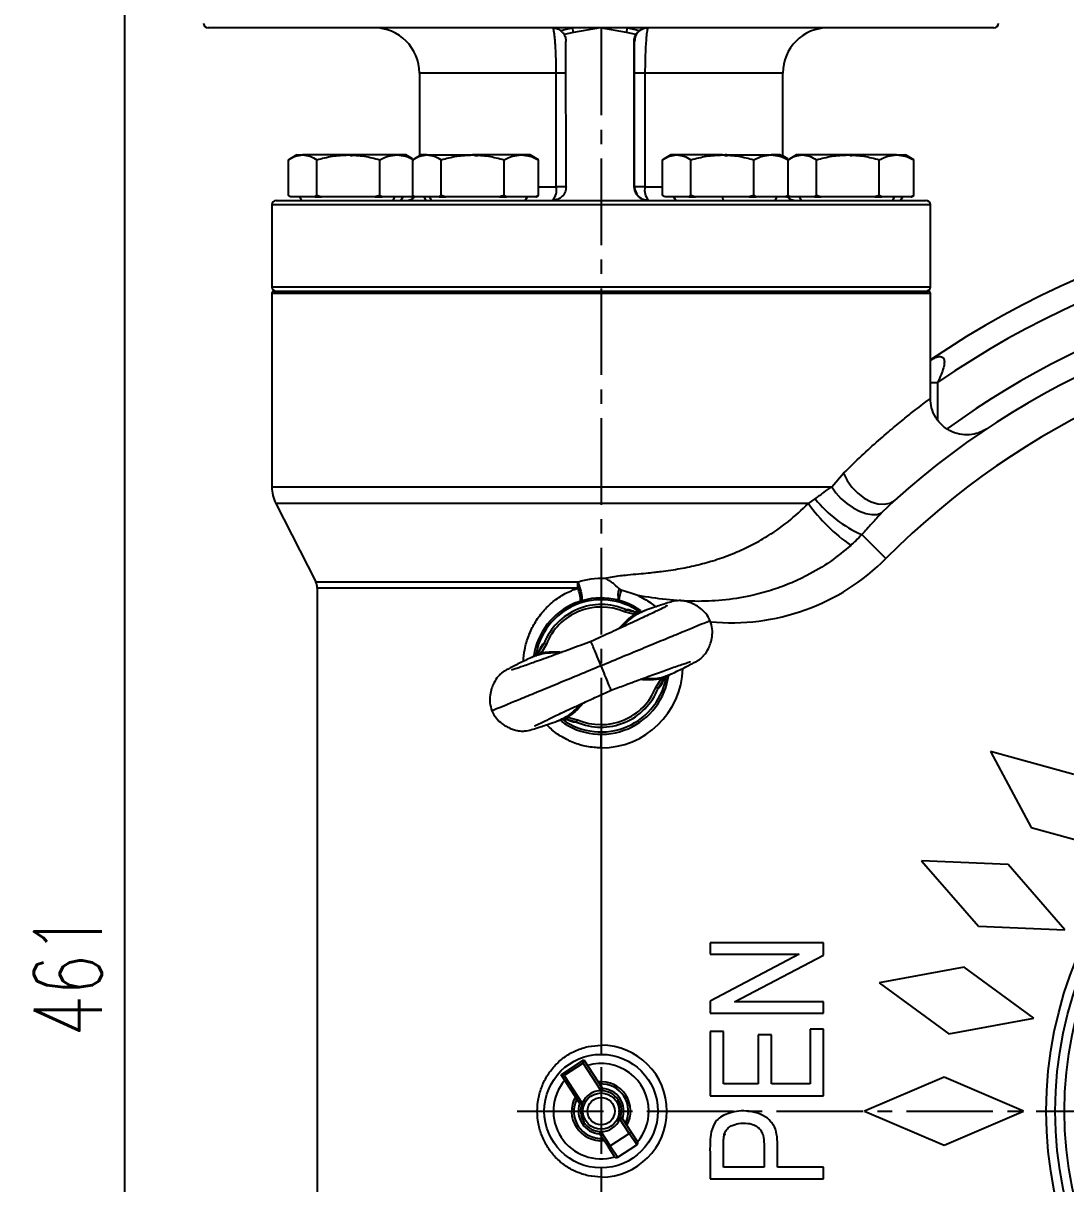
# Model space of a CAD drawing. Header units: millimetres. Extents: x 2160 to 4596, y 811 to 2534.
# Drawn here: x 3674.5 to 3904, y 1797 to 2052.5 of the extents above; entities that cross this region are included whole.
import ezdxf

# ---------------------------------------------------------------- set-up
doc = ezdxf.new("R2010")
doc.units = ezdxf.units.MM
doc.linetypes.add('CENTER2', pattern=[28.575, 19.05, -3.175, 3.175, -3.175])
doc.layers.add('2细线层', color=4, linetype='Continuous', lineweight=35)
doc.styles.get("Standard").update_dxf_attribs({"font": 'arial.ttf'})
doc.styles.add('TH_GBDIM', font='simplex.shx', dxfattribs={"width": 0.707, "bigfont": 'hzfs.shx'})
doc.dimstyles.new('ISO-25$0', dxfattribs={"dimtxt": 2.5, "dimasz": 2.5, "dimexe": 1.25, "dimexo": 0.625, "dimtad": 1, "dimtxsty": 'Standard', "dimcen": 2.5, "dimdle": 5, "dimadec": 0, "dimazin": 0, "dimtfac": 1, "dimtmove": 0, "dimatfit": 3, "dimfxl": 0, "dimarcsym": 0})

# ---------------------------------------------------------------- blocks, each defined once
blk = doc.blocks.new('*U47')
at = {"layer": '2细线层', "color": 0, "linetype": 'CENTER2', "lineweight": -3, "transparency": 16777216}
blk.add_line((-203.5, 0), (-40, 0), dxfattribs=at)
blk = doc.blocks.new('*U48')
at = {"layer": '2细线层', "color": 0, "linetype": 'CENTER2', "lineweight": -3, "transparency": 16777216}
blk.add_line((0, 514.5), (0, -12.5), dxfattribs=at)
blk = doc.blocks.new('*D63')
at = {"color": 1, "linetype": 'Continuous', "transparency": 16777216}
for p, q in [((3799.19, 2073.53), (3686.81, 2073.53)), ((3696.81, 1625.03), (3696.81, 2061.03)), ((3799.19, 1612.53), (3686.81, 1612.53))]:
    blk.add_line(p, q, dxfattribs=at)
at = {"color": 1, "linetype": 'ByBlock', "transparency": 16777216}
for points in [[(3694.73, 2061.03), (3698.89, 2061.03), (3696.81, 2073.53)], [(3694.73, 1625.03), (3698.89, 1625.03), (3696.81, 1612.53)]]:
    blk.add_solid(points, dxfattribs=at)
at = {"layer": 'Defpoints', "color": 0, "linetype": 'ByBlock', "transparency": 16777216}
for p in [(3696.81, 2073.53), (3801.69, 2073.53), (3801.69, 1612.53)]:
    blk.add_point(p, dxfattribs=at)
at = {"color": 1, "linetype": 'ByBlock', "lineweight": -3, "transparency": 16777216, "insert": (3684.31, 1843.03), "char_height": 15, "attachment_point": 5, "rotation": 90, "style": 'TH_GBDIM'}
blk.add_mtext('461', dxfattribs=at)
blk = doc.blocks.new('*D64')
at = {"color": 1, "linetype": 'Continuous', "transparency": 16777216}
for p, q in [((3986.69, 1810.53), (3986.69, 1567.81)), ((3801.69, 1629.03), (3801.69, 1567.81)), ((3814.19, 1577.81), (3974.19, 1577.81))]:
    blk.add_line(p, q, dxfattribs=at)
at = {"color": 1, "linetype": 'ByBlock', "transparency": 16777216}
for points in [[(3814.19, 1579.9), (3814.19, 1575.73), (3801.69, 1577.81)], [(3974.19, 1579.9), (3974.19, 1575.73), (3986.69, 1577.81)]]:
    blk.add_solid(points, dxfattribs=at)
at = {"layer": 'Defpoints', "color": 0, "linetype": 'ByBlock', "transparency": 16777216}
for p in [(3986.69, 1813.03), (3801.69, 1631.53), (3986.69, 1577.81)]:
    blk.add_point(p, dxfattribs=at)
at = {"color": 1, "linetype": 'ByBlock', "lineweight": -3, "transparency": 16777216, "insert": (3898.87, 1590.31), "char_height": 15, "attachment_point": 5, "style": 'TH_GBDIM'}
blk.add_mtext('185', dxfattribs=at)

msp = doc.modelspace()

# ---------------------------------------------------------------- linework, layer by layer
at = {"color": 7, "linetype": 'Continuous', "lineweight": -3}
for p, q in [((3888.191, 2051.535), (3715.191, 2051.535)), ((3792.753, 2050.939), (3795.432, 2051.535)), ((3795.645, 2050.476), (3793.568, 2050.014)), ((3795.645, 2050.476), (3795.431, 2051.534)), ((3801.457, 2051.535), (3795.645, 2050.476)), ((3807.271, 2050.476), (3801.457, 2051.535)), ((3807.271, 2050.476), (3807.484, 2051.535)), ((3809.349, 2050.014), (3807.271, 2050.476)), ((3807.484, 2051.535), (3810.163, 2050.938)), ((3793.993, 2016.534), (3793.96, 2048.535)), ((3808.993, 2016.534), (3808.96, 2048.535)), ((3809.056, 2048.535), (3808.96, 2048.535)), ((3761.691, 2041.535), (3761.691, 2023.321)), ((3791.817, 2041.535), (3761.691, 2041.535)), ((3791.817, 2016.534), (3791.817, 2041.535)), ((3793.967, 2041.535), (3791.817, 2041.535)), ((3809.076, 2016.534), (3809.076, 2041.535)), ((3841.691, 2041.535), (3811.352, 2041.535)), ((3811.352, 2041.535), (3811.352, 2016.534)), ((3841.691, 2023.17), (3841.691, 2041.535)), ((3734.691, 2023.535), (3733.224, 2022.688)), ((3734.691, 2023.535), (3735.984, 2023.535)), ((3746.03, 2023.535), (3735.984, 2023.535)), ((3756.737, 2023.535), (3746.03, 2023.535)), ((3746.691, 2023.535), (3746.313, 2023.535)), ((3746.691, 2023.535), (3746.691, 2023.189)), ((3758.691, 2023.535), (3756.737, 2023.535)), ((3760.158, 2022.688), (3758.691, 2023.535)), ((3762.06, 2023.535), (3760.593, 2022.688)), ((3763.353, 2023.535), (3762.06, 2023.535)), ((3763.353, 2023.535), (3773.399, 2023.535)), ((3784.106, 2023.535), (3773.399, 2023.535)), ((3774.322, 2023.535), (3773.632, 2023.535)), ((3774.06, 2023.535), (3774.06, 2023.189)), ((3774.06, 2023.535), (3774.372, 2023.535)), ((3774.322, 2023.535), (3774.322, 2023.189)), ((3786.06, 2023.535), (3784.106, 2023.535)), ((3787.527, 2022.688), (3786.06, 2023.535)), ((3817.06, 2023.535), (3815.593, 2022.688)), ((3818.353, 2023.535), (3817.06, 2023.535)), ((3828.399, 2023.535), (3818.353, 2023.535)), ((3828.399, 2023.535), (3839.106, 2023.535)), ((3829.322, 2023.535), (3829.01, 2023.535)), ((3829.06, 2023.535), (3829.06, 2023.189)), ((3829.06, 2023.535), (3829.75, 2023.535)), ((3829.322, 2023.535), (3829.322, 2023.189)), ((3841.06, 2023.535), (3839.106, 2023.535)), ((3842.527, 2022.688), (3841.06, 2023.535)), ((3844.691, 2023.535), (3843.224, 2022.688)), ((3845.984, 2023.535), (3844.691, 2023.535)), ((3856.03, 2023.535), (3845.984, 2023.535)), ((3866.737, 2023.535), (3856.03, 2023.535)), ((3856.691, 2023.535), (3856.691, 2023.189)), ((3856.691, 2023.535), (3857.068, 2023.535)), ((3866.737, 2023.535), (3868.691, 2023.535)), ((3870.157, 2022.688), (3868.691, 2023.535)), ((3732.856, 2014.606), (3732.856, 2022.463)), ((3739.112, 2014.606), (3739.112, 2022.463)), ((3752.948, 2014.606), (3752.948, 2022.463)), ((3760.225, 2014.606), (3760.225, 2022.463)), ((3766.481, 2014.606), (3766.481, 2022.463)), ((3780.317, 2014.606), (3780.317, 2022.463)), ((3787.895, 2022.463), (3787.51, 2022.658)), ((3787.895, 2014.606), (3787.895, 2022.463)), ((3815.224, 2014.606), (3815.224, 2022.463)), ((3821.481, 2014.606), (3821.481, 2022.463)), ((3835.316, 2014.606), (3835.316, 2022.463)), ((3842.789, 2022.688), (3841.691, 2023.321)), ((3842.895, 2022.463), (3842.509, 2022.658)), ((3842.895, 2014.606), (3842.895, 2022.463)), ((3842.952, 2022.548), (3843.157, 2022.463)), ((3849.112, 2014.606), (3849.112, 2022.463)), ((3862.947, 2014.606), (3862.947, 2022.463)), ((3870.526, 2022.463), (3870.14, 2022.658)), ((3870.526, 2014.606), (3870.526, 2022.463)), ((3787.895, 2016.534), (3791.817, 2016.534)), ((3793.993, 2016.534), (3791.817, 2016.534)), ((3808.993, 2016.534), (3809.076, 2016.534)), ((3811.352, 2016.534), (3809.076, 2016.534)), ((3811.352, 2016.534), (3815.224, 2016.534)), ((3730.191, 2013.535), (3873.191, 2013.535)), ((3738.662, 2014.335), (3733.306, 2014.335)), ((3735.287, 2014.335), (3735.749, 2013.535)), ((3738.662, 2014.335), (3740.108, 2014.335)), ((3751.952, 2014.335), (3740.108, 2014.335)), ((3751.952, 2014.335), (3753.493, 2014.335)), ((3759.981, 2014.335), (3753.493, 2014.335)), ((3756.238, 2014.335), (3755.852, 2013.535)), ((3757.633, 2013.535), (3758.095, 2014.335)), ((3759.981, 2014.335), (3760.076, 2014.335)), ((3760.077, 2014.335), (3760.141, 2014.371)), ((3760.611, 2014.371), (3760.674, 2014.335)), ((3766.031, 2014.335), (3760.675, 2014.335)), ((3762.656, 2014.335), (3763.118, 2013.535)), ((3763.885, 2014.335), (3764.297, 2013.535)), ((3766.031, 2014.335), (3767.477, 2014.335)), ((3779.321, 2014.335), (3767.477, 2014.335)), ((3779.321, 2014.335), (3780.862, 2014.335)), ((3787.35, 2014.335), (3780.862, 2014.335)), ((3785.002, 2013.535), (3785.464, 2014.335)), ((3787.35, 2014.335), (3787.445, 2014.335)), ((3787.446, 2014.335), (3787.509, 2014.371)), ((3821.031, 2014.335), (3815.675, 2014.335)), ((3817.656, 2014.335), (3818.117, 2013.535)), ((3821.031, 2014.335), (3822.477, 2014.335)), ((3834.321, 2014.335), (3822.477, 2014.335)), ((3828.432, 2014.335), (3828.457, 2013.535)), ((3834.321, 2014.335), (3835.862, 2014.335)), ((3842.35, 2014.335), (3835.862, 2014.335)), ((3840.002, 2013.535), (3840.464, 2014.335)), ((3842.35, 2014.335), (3842.445, 2014.335)), ((3842.445, 2014.335), (3842.509, 2014.371)), ((3842.651, 2014.335), (3842.707, 2014.335)), ((3842.707, 2014.335), (3842.771, 2014.371)), ((3848.662, 2014.335), (3843.306, 2014.335)), ((3845.286, 2014.335), (3845.748, 2013.535)), ((3848.662, 2014.335), (3850.108, 2014.335)), ((3861.951, 2014.335), (3850.108, 2014.335)), ((3861.951, 2014.335), (3863.493, 2014.335)), ((3869.981, 2014.335), (3863.493, 2014.335)), ((3866.238, 2014.335), (3865.851, 2013.535)), ((3867.633, 2013.535), (3868.095, 2014.335)), ((3869.981, 2014.335), (3870.076, 2014.335)), ((3870.076, 2014.335), (3870.14, 2014.371)), ((3729.191, 2012.535), (3729.191, 1994.534)), ((3874.191, 2012.535), (3729.191, 2012.535)), ((3874.191, 1994.534), (3874.191, 2012.535)), ((3874.191, 1994.534), (3874.191, 2012.535)), ((3874.191, 2012.535), (3874.191, 2012.535)), ((3729.191, 1994.534), (3874.191, 1994.534)), ((3729.191, 1993.035), (3729.191, 1950.455)), ((3874.191, 1993.035), (3729.191, 1993.035)), ((3729.691, 1993.535), (3873.691, 1993.535)), ((3874.191, 1994.534), (3874.191, 1994.534)), ((3874.191, 1969.897), (3874.191, 1993.035)), ((3874.632, 1978.602), (3874.191, 1978.28)), ((3874.191, 1973.415), (3875.772, 1973.415)), ((3875.772, 1973.415), (3875.772, 1965.26)), ((3852.466, 1950.455), (3855.048, 1953.455)), ((3729.191, 1950.455), (3852.466, 1950.455)), ((3847.336, 1946.823), (3848.845, 1947.84)), ((3866.273, 1947.496), (3863.441, 1944.715)), ((3730.063, 1946.823), (3738.864, 1929.55)), ((3847.336, 1946.823), (3730.063, 1946.823)), ((3859.091, 1939.955), (3864.39, 1934.684)), ((3738.864, 1929.55), (3796.55, 1929.55)), ((3739.191, 1928.188), (3739.191, 1697.881)), ((3796.577, 1928.188), (3739.191, 1928.188)), ((3809.054, 1922.389), (3806.864, 1922.934)), ((3807.085, 1923.44), (3809.078, 1922.95)), ((3810.507, 1922.911), (3809.054, 1922.389)), ((3809.078, 1922.949), (3809.697, 1922.929)), ((3811.399, 1923.231), (3810.507, 1922.911)), ((3811.399, 1923.231), (3810.533, 1922.836)), ((3788.482, 1913.889), (3787.079, 1913.231)), ((3787.644, 1913.818), (3788.069, 1914.269)), ((3788.069, 1914.27), (3789.135, 1916.024)), ((3789.649, 1915.821), (3788.482, 1913.889)), ((3787.079, 1913.231), (3786.226, 1912.831)), ((3787.111, 1913.167), (3786.226, 1912.831)), ((3814.9, 1908.239), (3816.297, 1908.895)), ((3816.263, 1908.966), (3817.155, 1909.298)), ((3816.297, 1908.895), (3817.155, 1909.298)), ((3813.733, 1906.308), (3814.9, 1908.239)), ((3815.312, 1907.859), (3814.247, 1906.105)), ((3815.737, 1908.311), (3815.312, 1907.86)), ((3791.983, 1898.898), (3792.84, 1899.288)), ((3791.983, 1898.898), (3792.866, 1899.215)), ((3792.866, 1899.215), (3794.328, 1899.74)), ((3794.304, 1899.18), (3793.684, 1899.199)), ((3796.297, 1898.689), (3794.304, 1899.179)), ((3794.328, 1899.74), (3796.517, 1899.195)), ((3801.691, 1893.005), (3801.691, 1896.005)), ((3801.691, 1893.005), (3801.691, 1827.535)), ((3905.755, 1887.168), (3887.396, 1892.215)), ((3887.396, 1892.215), (3896.403, 1875.441)), ((3896.403, 1875.441), (3914.761, 1870.394)), ((3872.267, 1868.135), (3884.78, 1853.785)), ((3891.288, 1867.3), (3872.267, 1868.135)), ((3903.801, 1852.95), (3891.288, 1867.3)), ((3884.78, 1853.785), (3903.801, 1852.95)), ((3825.691, 1850.051), (3825.691, 1847.564)), ((3850.691, 1850.051), (3825.691, 1850.051)), ((3850.691, 1847.389), (3850.691, 1850.051)), ((3845.319, 1847.564), (3825.691, 1837.27)), ((3825.691, 1847.564), (3845.319, 1847.564)), ((3831.044, 1837.094), (3850.691, 1847.389)), ((3881.604, 1844.71), (3862.874, 1841.292)), ((3896.997, 1833.505), (3881.604, 1844.71)), ((3862.874, 1841.292), (3878.267, 1830.086)), ((3825.691, 1837.27), (3825.691, 1834.607)), ((3850.691, 1837.094), (3831.044, 1837.094)), ((3850.691, 1834.607), (3850.691, 1837.094)), ((3825.691, 1834.607), (3850.691, 1834.607)), ((3878.267, 1830.086), (3896.997, 1833.505)), ((3825.691, 1830.595), (3825.691, 1816.424)), ((3828.639, 1830.595), (3825.691, 1830.595)), ((3828.639, 1819.017), (3828.639, 1830.595)), ((3836.301, 1829.863), (3836.301, 1819.017)), ((3839.23, 1829.863), (3836.301, 1829.863)), ((3839.23, 1819.017), (3839.23, 1829.863)), ((3847.742, 1831.052), (3847.742, 1819.017)), ((3850.691, 1831.052), (3847.742, 1831.052)), ((3850.691, 1816.424), (3850.691, 1831.052)), ((3801.691, 1827.535), (3801.691, 1825.535)), ((3792.894, 1821.014), (3797.917, 1824.296)), ((3797.917, 1824.296), (3797.772, 1823.604)), ((3797.917, 1824.296), (3802.015, 1818.024)), ((3797.772, 1823.604), (3793.586, 1820.869)), ((3801.737, 1817.534), (3797.772, 1823.604)), ((3796.992, 1814.742), (3792.894, 1821.014)), ((3793.586, 1820.869), (3792.894, 1821.014)), ((3793.586, 1820.869), (3797.551, 1814.8)), ((3877.191, 1820.533), (3859.691, 1813.032)), ((3894.691, 1813.033), (3877.191, 1820.533)), ((3836.301, 1819.017), (3828.639, 1819.017)), ((3847.742, 1819.017), (3839.23, 1819.017)), ((3825.691, 1816.424), (3850.691, 1816.424)), ((3859.691, 1813.032), (3877.191, 1805.533)), ((3877.191, 1805.533), (3894.691, 1813.033)), ((3807.89, 1808.116), (3805.83, 1811.269)), ((3806.39, 1811.327), (3808.309, 1808.39)), ((3803.286, 1805.108), (3801.367, 1808.045)), ((3801.644, 1808.535), (3803.705, 1805.381)), ((3803.705, 1805.381), (3807.89, 1808.116)), ((3808.309, 1808.39), (3807.89, 1808.116)), ((3809.531, 1805.605), (3807.89, 1808.116)), ((3808.309, 1808.39), (3809.676, 1806.297)), ((3829.076, 1807.858), (3828.808, 1807.818)), ((3803.705, 1805.381), (3803.286, 1805.108)), ((3804.653, 1803.015), (3803.286, 1805.108)), ((3803.705, 1805.381), (3805.345, 1802.87)), ((3805.345, 1802.87), (3809.531, 1805.605)), ((3837.58, 1805.769), (3837.58, 1800.704)), ((3801.691, 1800.535), (3801.691, 1798.535)), ((3837.58, 1800.704), (3828.639, 1800.704)), ((3850.691, 1800.704), (3840.528, 1800.704)), ((3850.691, 1798.106), (3850.691, 1800.704)), ((3801.691, 1798.535), (3801.691, 1733.064)), ((3825.691, 1798.106), (3850.691, 1798.106))]:
    msp.add_line(p, q, dxfattribs=at)
at = {"color": 7, "linetype": 'Continuous', "lineweight": -3, "flags": 128}
for points in [[(3855.048, 1953.455), (3855.85, 1951.885), (3856.923, 1950.399), (3858.21, 1949.076), (3859.643, 1947.987), (3861.145, 1947.19), (3862.636, 1946.727), (3864.035, 1946.623), (3865.27, 1946.884), (3866.273, 1947.496)], [(3852.466, 1950.455), (3853.373, 1949.167), (3854.492, 1947.936), (3855.773, 1946.82), (3857.157, 1945.867), (3858.582, 1945.122), (3859.984, 1944.617), (3861.3, 1944.376), (3862.47, 1944.409), (3863.441, 1944.715)], [(3796.55, 1929.55), (3796.809, 1928.884), (3797.039, 1928.175), (3797.226, 1927.467), (3797.356, 1926.804), (3797.424, 1926.226), (3797.423, 1925.769), (3797.356, 1925.462), (3797.224, 1925.324)]]:
    msp.add_lwpolyline(points, dxfattribs=at)
at = {"color": 7, "linetype": 'Continuous', "lineweight": -3}
for centre, radius in [((3986.691, 1813.035), 87), ((3986.691, 1813.035), 85), ((3986.691, 1813.035), 83), ((3801.691, 1813.035), 12.5), ((3801.691, 1813.035), 4), ((3801.691, 1813.035), 3)]:
    msp.add_circle(centre, radius, dxfattribs=at)
for centre, radius, start, end in [((3715.191, 2052.534), 1, 180, 270), ((3888.19, 2052.534), 1, 270.00011, 0.00011), ((3888.191, 2052.534), 1, 270, 0), ((3751.691, 2041.535), 10, 0, 90), ((3851.691, 2041.535), 10, 90.00011, 180.00011), ((3788.223, 2015.83), 3.662, 321.17873, 11.08846), ((3812.076, 2016.534), 3, 179.99989, 269.99989), ((3815, 2015.828), 3.717, 169.04539, 218.11044), ((3730.191, 2012.535), 1, 90, 180), ((3758.691, 2016.534), 3, 270, 313.14114), ((3844.691, 2016.534), 3, 225.1698, 270), ((3873.191, 2012.535), 1, 0, 90), ((3873.191, 2012.535), 1, 359.99989, 89.99989), ((3986.691, 1813.035), 200, 40.64339, 124.22887), ((3986.691, 1813.035), 195, 41.81031, 124.66765), ((3986.691, 1813.035), 185.5, 51.6627, 125.89974), ((3730.191, 1994.534), 1, 180, 270), ((3729.691, 1993.035), 0.5, 90, 180), ((3986.691, 1813.035), 180.5, 51.6627, 131.84624), ((3873.191, 1994.534), 1, 270, 0), ((3873.191, 1994.534), 1, 270.00011, 0.00011), ((3873.691, 1993.035), 0.5, 0, 90), ((3986.691, 1813.035), 172.5, 52.93185, 135.15305), ((3737.191, 1950.455), 8, 180, 207), ((3869.617, 1964.231), 26.46, 218.27656, 246.55909), ((3879.355, 1969.741), 39.375, 215.59298, 234.79126), ((3830.358, 1968.535), 48, 264.48529, 315.15305), ((3736.191, 1928.188), 3, 0, 27), ((3763.412, 1928.218), 33.165, 359.94863, 2.30221), ((3787.756, 1924.688), 9.49, 3.84531, 21.64535), ((3808.775, 1926.653), 3.38, 156.39139, 200.21137), ((3822.547, 1922.789), 17.158, 163.24302, 170.95761), ((3801.691, 1911.005), 15, 54.20552, 171.45008), ((3801.691, 1911.064), 14.55, 54.50798, 172.02386), ((3801.691, 1911.064), 13.5, 66.44906, 158.4475), ((3801.691, 1911.064), 12.948, 66.44908, 158.44748), ((3801.691, 1911.005), 15, 233.96899, 352.70286), ((3801.691, 1911.064), 14.55, 234.50803, 352.02429), ((3801.691, 1911.005), 18, 270, 358.21357), ((3801.691, 1911.064), 13.5, 246.44906, 338.4475), ((3801.691, 1911.064), 12.948, 246.44908, 338.44748), ((3801.691, 1813.035), 14.5, 270, 90), ((3801.691, 1813.035), 10.5, 0, 106.55607), ((3801.691, 1813.035), 10.5, 139.75917, 286.57324), ((3801.695, 1813.027), 6.5, 330.64405, 95.67119), ((3801.691, 1813.035), 4.5, 89.40863, 156.90661), ((3801.695, 1813.027), 6, 333.15762, 93.15762), ((3801.691, 1813.035), 4.5, 336.90661, 89.40863), ((3801.691, 1813.035), 5, 340.02752, 86.28772), ((3801.695, 1813.027), 6.5, 150.64405, 275.67119), ((3801.695, 1813.027), 6, 153.15762, 273.15762), ((3801.691, 1813.035), 5, 160.02752, 266.28772), ((3801.691, 1813.035), 4.5, 156.90661, 269.40863), ((3801.691, 1813.035), 10.5, 319.742, 0), ((3801.691, 1813.035), 4.5, 269.40863, 336.90661), ((3809.258, 1806.023), 0.5, 303.15762, 33.15762), ((3805.072, 1803.288), 0.5, 213.15762, 303.15762)]:
    msp.add_arc(centre, radius, start, end, dxfattribs=at)
for points, knots in [([(3790.959, 2051.535), (3791.281, 2051.508), (3791.927, 2051.455), (3792.477, 2051.111), (3792.753, 2050.938)], [0, 0, 0, 0, 0.49991877, 1, 1, 1, 1]), ([(3791.817, 2041.535), (3791.815, 2042.138), (3791.81, 2043.382), (3791.765, 2045.235), (3791.703, 2046.618), (3791.647, 2047.554), (3791.609, 2048.106), (3791.571, 2048.611), (3791.531, 2049.083), (3791.488, 2049.533), (3791.438, 2049.98), (3791.382, 2050.409), (3791.307, 2050.882), (3791.222, 2051.26), (3791.141, 2051.466), (3791.093, 2051.523), (3791.068, 2051.534), (3791.059, 2051.534), (3791.056, 2051.535)], [0, 0, 0, 0, 0.1145713, 0.2359245, 0.3641621, 0.4085289, 0.4536808, 0.4996226, 0.5405376, 0.5859695, 0.6359233, 0.6904046, 0.7494201, 0.8498417, 0.9251197, 0.9751874, 0.9907531, 1, 1, 1, 1]), ([(3792.753, 2050.938), (3792.916, 2050.802), (3793.24, 2050.531), (3793.459, 2050.186), (3793.568, 2050.014)], [0, 0, 0, 0, 0.502996, 1, 1, 1, 1]), ([(3793.568, 2050.014), (3793.693, 2049.75), (3793.917, 2049.277), (3793.947, 2048.762), (3793.96, 2048.535)], [0, 0, 0, 0, 0.5581595, 1, 1, 1, 1]), ([(3808.96, 2048.535), (3808.981, 2048.824), (3809.018, 2049.34), (3809.248, 2049.809), (3809.349, 2050.014)], [0, 0, 0, 0, 0.5620562, 1, 1, 1, 1]), ([(3809.349, 2050.014), (3809.457, 2050.186), (3809.676, 2050.532), (3810.001, 2050.802), (3810.164, 2050.938)], [0, 0, 0, 0, 0.4969975, 1, 1, 1, 1]), ([(3810.163, 2050.938), (3810.439, 2051.11), (3810.99, 2051.455), (3811.636, 2051.508), (3811.959, 2051.535)], [0, 0, 0, 0, 0.4993741, 1, 1, 1, 1]), ([(3812.056, 2051.535), (3812.039, 2051.527), (3811.995, 2051.507), (3811.913, 2051.3), (3811.818, 2050.854), (3811.727, 2050.185), (3811.649, 2049.446), (3811.565, 2048.432), (3811.476, 2047.048), (3811.4, 2045.238), (3811.358, 2043.383), (3811.354, 2042.139), (3811.352, 2041.535)], [0, 0, 0, 0, 0.056968, 0.1403534, 0.2500759, 0.3428476, 0.4261451, 0.4999905, 0.635401, 0.7638005, 0.8852992, 1, 1, 1, 1]), ([(3809.076, 2041.535), (3809.076, 2042.001), (3809.076, 2042.932), (3809.074, 2044.707), (3809.071, 2046.637), (3809.064, 2048.226), (3809.059, 2048.431), (3809.056, 2048.535)], [0, 0, 0, 0, 0.12619975, 0.25139593, 0.50070837, 0.75024433, 1, 1, 1, 1]), ([(3732.856, 2022.463), (3733.369, 2022.765), (3734.394, 2023.369), (3735.454, 2023.479), (3735.984, 2023.535)], [0, 0, 0, 0, 0.5003834, 1, 1, 1, 1]), ([(3735.984, 2023.535), (3736.514, 2023.479), (3737.574, 2023.369), (3738.6, 2022.765), (3739.112, 2022.463)], [0, 0, 0, 0, 0.50025145, 1, 1, 1, 1]), ([(3739.112, 2022.463), (3740.247, 2022.765), (3742.515, 2023.369), (3744.859, 2023.479), (3746.03, 2023.535)], [0, 0, 0, 0, 0.5003834, 1, 1, 1, 1]), ([(3746.03, 2023.535), (3747.203, 2023.479), (3749.547, 2023.369), (3751.814, 2022.765), (3752.948, 2022.463)], [0, 0, 0, 0, 0.5002514, 1, 1, 1, 1]), ([(3752.948, 2022.463), (3753.566, 2022.764), (3754.808, 2023.368), (3756.092, 2023.479), (3756.737, 2023.535)], [0, 0, 0, 0, 0.4979071, 1, 1, 1, 1]), ([(3756.737, 2023.535), (3757.377, 2023.48), (3758.661, 2023.37), (3759.903, 2022.766), (3760.526, 2022.463)], [0, 0, 0, 0, 0.4983764, 1, 1, 1, 1]), ([(3760.225, 2022.463), (3760.739, 2022.766), (3761.765, 2023.37), (3762.825, 2023.48), (3763.353, 2023.535)], [0, 0, 0, 0, 0.5016236, 1, 1, 1, 1]), ([(3763.353, 2023.535), (3763.885, 2023.479), (3764.945, 2023.368), (3765.971, 2022.764), (3766.481, 2022.463)], [0, 0, 0, 0, 0.5020929, 1, 1, 1, 1]), ([(3766.481, 2022.463), (3767.616, 2022.765), (3769.884, 2023.369), (3772.228, 2023.479), (3773.399, 2023.535)], [0, 0, 0, 0, 0.50038338, 1, 1, 1, 1]), ([(3773.399, 2023.535), (3774.571, 2023.479), (3776.916, 2023.369), (3779.183, 2022.765), (3780.317, 2022.463)], [0, 0, 0, 0, 0.50025145, 1, 1, 1, 1]), ([(3780.317, 2022.463), (3780.938, 2022.765), (3782.18, 2023.369), (3783.464, 2023.479), (3784.106, 2023.535)], [0, 0, 0, 0, 0.5003834, 1, 1, 1, 1]), ([(3784.106, 2023.535), (3784.748, 2023.479), (3786.032, 2023.369), (3787.274, 2022.765), (3787.895, 2022.463)], [0, 0, 0, 0, 0.5002514, 1, 1, 1, 1]), ([(3815.224, 2022.463), (3815.737, 2022.765), (3816.763, 2023.369), (3817.823, 2023.479), (3818.353, 2023.535)], [0, 0, 0, 0, 0.5003834, 1, 1, 1, 1]), ([(3818.353, 2023.535), (3818.883, 2023.479), (3819.943, 2023.369), (3820.968, 2022.765), (3821.481, 2022.463)], [0, 0, 0, 0, 0.5002514, 1, 1, 1, 1]), ([(3821.481, 2022.463), (3822.619, 2022.766), (3824.886, 2023.37), (3827.23, 2023.48), (3828.399, 2023.535)], [0, 0, 0, 0, 0.5016236, 1, 1, 1, 1]), ([(3828.399, 2023.535), (3829.576, 2023.479), (3831.92, 2023.368), (3834.187, 2022.764), (3835.316, 2022.463)], [0, 0, 0, 0, 0.5020929, 1, 1, 1, 1]), ([(3835.316, 2022.463), (3835.938, 2022.765), (3837.18, 2023.369), (3838.464, 2023.479), (3839.106, 2023.535)], [0, 0, 0, 0, 0.5003834, 1, 1, 1, 1]), ([(3839.106, 2023.535), (3839.748, 2023.479), (3841.032, 2023.369), (3842.274, 2022.765), (3842.895, 2022.463)], [0, 0, 0, 0, 0.5002514, 1, 1, 1, 1]), ([(3842.855, 2022.463), (3843.368, 2022.765), (3844.394, 2023.369), (3845.454, 2023.479), (3845.984, 2023.535)], [0, 0, 0, 0, 0.5003834, 1, 1, 1, 1]), ([(3845.984, 2023.535), (3846.514, 2023.479), (3847.574, 2023.369), (3848.599, 2022.765), (3849.112, 2022.463)], [0, 0, 0, 0, 0.5002514, 1, 1, 1, 1]), ([(3849.112, 2022.463), (3850.247, 2022.765), (3852.514, 2023.369), (3854.859, 2023.479), (3856.03, 2023.535)], [0, 0, 0, 0, 0.5003834, 1, 1, 1, 1]), ([(3856.03, 2023.535), (3857.202, 2023.479), (3859.546, 2023.369), (3861.814, 2022.765), (3862.947, 2022.463)], [0, 0, 0, 0, 0.5002514, 1, 1, 1, 1]), ([(3862.947, 2022.463), (3863.57, 2022.766), (3864.813, 2023.37), (3866.097, 2023.48), (3866.737, 2023.535)], [0, 0, 0, 0, 0.5016236, 1, 1, 1, 1]), ([(3866.737, 2023.535), (3867.381, 2023.479), (3868.665, 2023.368), (3869.907, 2022.764), (3870.526, 2022.463)], [0, 0, 0, 0, 0.5020929, 1, 1, 1, 1]), ([(3793.993, 2016.534), (3793.942, 2016.111), (3793.836, 2015.239), (3793.035, 2014.23), (3792.02, 2013.634), (3791.327, 2013.567), (3790.996, 2013.535)], [0, 0, 0, 0, 0.2783673, 0.5730823, 0.7964145, 1, 1, 1, 1]), ([(3811.996, 2013.535), (3811.719, 2013.557), (3811.138, 2013.604), (3810.319, 2013.993), (3809.598, 2014.643), (3809.091, 2015.527), (3809.025, 2016.206), (3808.993, 2016.534)], [0, 0, 0, 0, 0.1711127, 0.3572921, 0.5530232, 0.7837357, 1, 1, 1, 1]), ([(3733.306, 2014.335), (3733.222, 2014.383), (3733.071, 2014.47), (3732.922, 2014.565), (3732.856, 2014.606)], [0, 0, 0, 0, 0.559612, 1, 1, 1, 1]), ([(3739.112, 2014.606), (3739.028, 2014.553), (3738.879, 2014.459), (3738.728, 2014.373), (3738.662, 2014.335)], [0, 0, 0, 0, 0.5604651, 1, 1, 1, 1]), ([(3740.108, 2014.335), (3739.922, 2014.383), (3739.589, 2014.47), (3739.258, 2014.565), (3739.112, 2014.606)], [0, 0, 0, 0, 0.559612, 1, 1, 1, 1]), ([(3752.948, 2014.606), (3752.762, 2014.553), (3752.431, 2014.459), (3752.098, 2014.373), (3751.952, 2014.335)], [0, 0, 0, 0, 0.5604651, 1, 1, 1, 1]), ([(3753.493, 2014.335), (3753.391, 2014.383), (3753.209, 2014.47), (3753.027, 2014.565), (3752.948, 2014.606)], [0, 0, 0, 0, 0.5599565, 1, 1, 1, 1]), ([(3760.375, 2014.529), (3760.324, 2014.503), (3760.193, 2014.435), (3760.061, 2014.372), (3759.981, 2014.335)], [0, 0, 0, 0, 0.3906666, 1, 1, 1, 1]), ([(3760.076, 2014.335), (3760.16, 2014.383), (3760.265, 2014.443), (3760.37, 2014.509), (3760.39, 2014.521)], [0, 0, 0, 0, 0.80254968, 1, 1, 1, 1]), ([(3760.675, 2014.335), (3760.59, 2014.383), (3760.44, 2014.47), (3760.29, 2014.565), (3760.225, 2014.606)], [0, 0, 0, 0, 0.5604119, 1, 1, 1, 1]), ([(3760.225, 2014.606), (3760.326, 2014.553), (3760.507, 2014.459), (3760.69, 2014.373), (3760.77, 2014.335)], [0, 0, 0, 0, 0.5604651, 1, 1, 1, 1]), ([(3766.481, 2014.606), (3766.397, 2014.554), (3766.248, 2014.459), (3766.097, 2014.373), (3766.031, 2014.335)], [0, 0, 0, 0, 0.5600368, 1, 1, 1, 1]), ([(3767.477, 2014.335), (3767.291, 2014.383), (3766.958, 2014.47), (3766.627, 2014.565), (3766.481, 2014.606)], [0, 0, 0, 0, 0.559612, 1, 1, 1, 1]), ([(3780.317, 2014.606), (3780.131, 2014.553), (3779.8, 2014.459), (3779.467, 2014.373), (3779.321, 2014.335)], [0, 0, 0, 0, 0.5604651, 1, 1, 1, 1]), ([(3780.862, 2014.335), (3780.76, 2014.383), (3780.578, 2014.47), (3780.396, 2014.565), (3780.317, 2014.606)], [0, 0, 0, 0, 0.559612, 1, 1, 1, 1]), ([(3787.895, 2014.606), (3787.794, 2014.553), (3787.612, 2014.459), (3787.43, 2014.373), (3787.35, 2014.335)], [0, 0, 0, 0, 0.5604651, 1, 1, 1, 1]), ([(3787.445, 2014.335), (3787.529, 2014.383), (3787.68, 2014.47), (3787.829, 2014.565), (3787.895, 2014.606)], [0, 0, 0, 0, 0.5599565, 1, 1, 1, 1]), ([(3815.675, 2014.335), (3815.59, 2014.383), (3815.44, 2014.47), (3815.29, 2014.565), (3815.224, 2014.606)], [0, 0, 0, 0, 0.559612, 1, 1, 1, 1]), ([(3821.481, 2014.606), (3821.397, 2014.553), (3821.247, 2014.459), (3821.097, 2014.373), (3821.031, 2014.335)], [0, 0, 0, 0, 0.5604651, 1, 1, 1, 1]), ([(3822.477, 2014.335), (3822.29, 2014.383), (3821.957, 2014.47), (3821.626, 2014.565), (3821.481, 2014.606)], [0, 0, 0, 0, 0.5604119, 1, 1, 1, 1]), ([(3835.316, 2014.606), (3835.131, 2014.554), (3834.8, 2014.459), (3834.467, 2014.373), (3834.321, 2014.335)], [0, 0, 0, 0, 0.5600368, 1, 1, 1, 1]), ([(3835.862, 2014.335), (3835.76, 2014.383), (3835.577, 2014.47), (3835.396, 2014.565), (3835.316, 2014.606)], [0, 0, 0, 0, 0.559612, 1, 1, 1, 1]), ([(3842.895, 2014.606), (3842.793, 2014.553), (3842.612, 2014.459), (3842.43, 2014.373), (3842.35, 2014.335)], [0, 0, 0, 0, 0.5604651, 1, 1, 1, 1]), ([(3842.445, 2014.335), (3842.529, 2014.383), (3842.68, 2014.47), (3842.829, 2014.565), (3842.895, 2014.606)], [0, 0, 0, 0, 0.559612, 1, 1, 1, 1]), ([(3842.991, 2014.521), (3842.945, 2014.497), (3842.819, 2014.432), (3842.692, 2014.372), (3842.612, 2014.335)], [0, 0, 0, 0, 0.3678925, 1, 1, 1, 1]), ([(3842.707, 2014.335), (3842.791, 2014.383), (3842.891, 2014.44), (3842.991, 2014.502), (3843.006, 2014.512)], [0, 0, 0, 0, 0.8439311, 1, 1, 1, 1]), ([(3843.306, 2014.335), (3843.221, 2014.383), (3843.076, 2014.467), (3842.931, 2014.559), (3842.87, 2014.597)], [0, 0, 0, 0, 0.5784252, 1, 1, 1, 1]), ([(3849.112, 2014.606), (3849.028, 2014.553), (3848.878, 2014.459), (3848.728, 2014.373), (3848.662, 2014.335)], [0, 0, 0, 0, 0.5604651, 1, 1, 1, 1]), ([(3850.108, 2014.335), (3849.921, 2014.383), (3849.588, 2014.47), (3849.258, 2014.565), (3849.112, 2014.606)], [0, 0, 0, 0, 0.559612, 1, 1, 1, 1]), ([(3862.947, 2014.606), (3862.762, 2014.553), (3862.431, 2014.459), (3862.098, 2014.373), (3861.951, 2014.335)], [0, 0, 0, 0, 0.5604651, 1, 1, 1, 1]), ([(3863.493, 2014.335), (3863.391, 2014.383), (3863.208, 2014.47), (3863.027, 2014.565), (3862.947, 2014.606)], [0, 0, 0, 0, 0.5604119, 1, 1, 1, 1]), ([(3870.526, 2014.606), (3870.424, 2014.554), (3870.243, 2014.459), (3870.061, 2014.373), (3869.981, 2014.335)], [0, 0, 0, 0, 0.5600368, 1, 1, 1, 1]), ([(3870.076, 2014.335), (3870.16, 2014.383), (3870.31, 2014.47), (3870.46, 2014.565), (3870.526, 2014.606)], [0, 0, 0, 0, 0.559612, 1, 1, 1, 1]), ([(3874.191, 1978.342), (3874.276, 1978.4), (3874.422, 1978.499), (3874.569, 1978.559), (3874.63, 1978.585)], [0, 0, 0, 0, 0.5835662, 1, 1, 1, 1]), ([(3874.63, 1978.585), (3874.947, 1978.745), (3875.466, 1979.008), (3876.138, 1979.154), (3876.617, 1979.133), (3876.976, 1978.944), (3877.181, 1978.618), (3877.265, 1978.215), (3877.268, 1977.577), (3877.058, 1976.539), (3876.546, 1975.059), (3876.047, 1974), (3875.772, 1973.415)], [0, 0, 0, 0, 0.130407, 0.213515, 0.2848985, 0.3484131, 0.409384, 0.4578977, 0.5113687, 0.6389986, 0.8006951, 1, 1, 1, 1]), ([(3855.048, 1953.455), (3856.401, 1954.774), (3859.092, 1957.4), (3862.801, 1960.739), (3866.137, 1963.598), (3868.997, 1965.933), (3871.316, 1967.752), (3872.992, 1969.024), (3874.02, 1969.793), (3874.116, 1969.864), (3874.162, 1969.897)], [0, 0, 0, 0, 0.1278182, 0.2543901, 0.3804299, 0.5063583, 0.6322602, 0.7588592, 0.8851662, 1, 1, 1, 1]), ([(3886.626, 1963.258), (3886.146, 1962.979), (3885.116, 1962.38), (3883.251, 1961.906), (3881.112, 1961.883), (3878.874, 1962.507), (3876.836, 1963.807), (3875.296, 1965.647), (3874.356, 1967.754), (3874.244, 1969.218), (3874.191, 1969.917)], [0, 0, 0, 0, 0.0964371, 0.2069892, 0.3309549, 0.4655743, 0.6058947, 0.7455774, 0.8784569, 1, 1, 1, 1]), ([(3848.845, 1947.84), (3849.489, 1948.324), (3850.758, 1949.277), (3851.902, 1950.066), (3852.466, 1950.455)], [0, 0, 0, 0, 0.5075155, 1, 1, 1, 1]), ([(3802.558, 1930.344), (3803.108, 1930.466), (3804.211, 1930.712), (3805.89, 1930.937), (3807.808, 1931.128), (3809.861, 1931.317), (3811.905, 1931.516), (3813.547, 1931.684), (3815.916, 1931.952), (3819.068, 1932.431), (3823.041, 1933.264), (3826.888, 1934.341), (3830.633, 1935.69), (3834.297, 1937.336), (3838.42, 1939.602), (3842.887, 1942.613), (3845.872, 1945.437), (3847.336, 1946.823)], [0, 0, 0, 0, 0.034121, 0.06850265, 0.10209358, 0.15055123, 0.19321437, 0.22670146, 0.25098089, 0.33857548, 0.42169091, 0.50074667, 0.58554605, 0.66844728, 0.75007456, 0.87738661, 1, 1, 1, 1]), ([(3863.441, 1944.715), (3862.734, 1943.949), (3861.302, 1942.396), (3859.834, 1940.776), (3859.091, 1939.955)], [0, 0, 0, 0, 0.49316109, 1, 1, 1, 1]), ([(3859.091, 1939.955), (3858.65, 1939.494), (3857.864, 1938.672), (3857.022, 1937.905), (3856.653, 1937.569)], [0, 0, 0, 0, 0.5607934, 1, 1, 1, 1]), ([(3856.653, 1937.569), (3855.188, 1936.355), (3852.17, 1933.855), (3847.572, 1931.145), (3843.143, 1929.084), (3838.998, 1927.586), (3834.054, 1926.281), (3828.452, 1925.418), (3822.238, 1925.164), (3816.044, 1925.541), (3811.907, 1926.2), (3809.834, 1926.53)], [0, 0, 0, 0, 0.11398106, 0.234903, 0.3196888, 0.40803419, 0.50019665, 0.62758358, 0.7488314, 0.87418374, 1, 1, 1, 1]), ([(3796.55, 1929.55), (3797.532, 1929.822), (3799.478, 1930.36), (3801.538, 1930.349), (3802.558, 1930.344)], [0, 0, 0, 0, 0.5046796, 1, 1, 1, 1]), ([(3805.678, 1928.007), (3805.366, 1928.317), (3804.955, 1928.724), (3804.449, 1929.138), (3804.018, 1929.471), (3803.549, 1929.794), (3803.059, 1930.081), (3802.793, 1930.225), (3802.654, 1930.296), (3802.583, 1930.331), (3802.564, 1930.34), (3802.56, 1930.342), (3802.558, 1930.342), (3802.558, 1930.342), (3802.558, 1930.342), (3802.558, 1930.342)], [0, 0, 0, 0, 0.3324598, 0.4372137, 0.4995181, 0.7497661, 0.8749697, 0.9376088, 0.9841668, 0.9959283, 0.9989252, 0.9997025, 0.999911, 0.9999704, 1, 1, 1, 1]), ([(3784.588, 1912.052), (3784.661, 1912.928), (3784.822, 1914.854), (3785.671, 1917.715), (3787.016, 1920.54), (3788.837, 1923.083), (3791.091, 1925.258), (3793.668, 1927.058), (3795.614, 1927.814), (3796.577, 1928.188)], [0, 0, 0, 0, 0.1226484, 0.2697164, 0.4151119, 0.5609339, 0.707897, 0.8555497, 1, 1, 1, 1]), ([(3806.118, 1927.736), (3806.042, 1927.764), (3805.877, 1927.824), (3805.747, 1927.943), (3805.678, 1928.007)], [0, 0, 0, 0, 0.4639966, 1, 1, 1, 1]), ([(3809.834, 1926.53), (3809.834, 1926.53), (3809.833, 1926.53), (3809.831, 1926.531), (3809.821, 1926.535), (3809.21, 1926.759), (3807.983, 1927.189), (3806.743, 1927.553), (3806.118, 1927.736)], [0, 0, 0, 0, 0.0000622, 0.0006024, 0.0021479, 0.0080683, 0.5000036, 1, 1, 1, 1]), ([(3809.834, 1926.53), (3810.783, 1926.029), (3812.153, 1925.306), (3813.366, 1924.347), (3813.739, 1924.053)], [0, 0, 0, 0, 0.6926344, 1, 1, 1, 1]), ([(3816.26, 1924.29), (3816.269, 1924.3), (3816.301, 1924.342), (3815.697, 1923.992), (3814.441, 1923.374), (3811.802, 1922.099), (3808.204, 1920.42), (3803.955, 1918.465), (3800.959, 1917.101), (3799.476, 1916.425)], [0, 0, 0, 0, 0.0236757, 0.0922552, 0.2479805, 0.4254896, 0.6204762, 0.8121875, 1, 1, 1, 1]), ([(3825.726, 1920.995), (3825.429, 1921.551), (3824.863, 1922.612), (3823.609, 1923.75), (3822.385, 1924.536), (3821.264, 1925.024), (3820.317, 1925.292), (3819.365, 1925.435), (3818.15, 1925.412), (3816.924, 1925.095), (3815.832, 1924.759), (3814.45, 1924.3), (3813.064, 1923.823), (3811.912, 1923.414), (3811.281, 1923.19)], [0, 0, 0, 0, 0.0802992, 0.1532365, 0.2176615, 0.2724243, 0.3175501, 0.3543754, 0.4174178, 0.5489488, 0.6943537, 0.7883836, 0.883965, 1, 1, 1, 1]), ([(3805.649, 1919.248), (3805.69, 1919.302), (3806.244, 1920.009), (3807.34, 1921.122), (3808.531, 1922.002), (3809.054, 1922.389)], [0, 0, 0, 0, 0.0437386, 0.5805514, 1, 1, 1, 1]), ([(3810.533, 1922.836), (3810.253, 1922.717), (3809.397, 1922.351), (3807.911, 1921.285), (3806.885, 1920.184), (3806.285, 1919.541)], [0, 0, 0, 0, 0.1679096, 0.5142219, 1, 1, 1, 1]), ([(3807.085, 1923.44), (3807.079, 1923.427), (3807.068, 1923.401), (3807.017, 1923.284), (3806.947, 1923.124), (3806.892, 1922.997), (3806.864, 1922.934)], [0, 0, 0, 0, 0.25, 0.5, 0.75, 1, 1, 1, 1]), ([(3807.085, 1923.44), (3807.198, 1923.464), (3807.417, 1923.511), (3808.131, 1923.382), (3808.823, 1923.09), (3809.165, 1922.946)], [0, 0, 0, 0, 0.3505076, 0.6800159, 1, 1, 1, 1]), ([(3809.078, 1922.95), (3809.079, 1922.939), (3809.083, 1922.918), (3809.079, 1922.789), (3809.07, 1922.607), (3809.059, 1922.462), (3809.054, 1922.389)], [0, 0, 0, 0, 0.2499999, 0.4999999, 0.7499999, 1, 1, 1, 1]), ([(3809.697, 1922.929), (3809.899, 1922.939), (3810.504, 1922.966), (3811.041, 1923.125), (3811.399, 1923.231)], [0, 0, 0, 0, 0.3327822, 1, 1, 1, 1]), ([(3825.623, 1920.952), (3825.616, 1920.949), (3825.596, 1920.941), (3824.409, 1920.45), (3822.289, 1919.575), (3819.254, 1918.321), (3815.536, 1916.784), (3811.264, 1915.02), (3806.587, 1913.087), (3803.332, 1911.742), (3801.691, 1911.064)], [0, 0, 0, 0, 0.0911634, 0.2209144, 0.3516445, 0.4822546, 0.6117406, 0.7401338, 0.8689752, 1, 1, 1, 1]), ([(3817.1, 1909.271), (3817.172, 1909.305), (3817.739, 1909.571), (3818.727, 1910.043), (3820.06, 1910.689), (3821.23, 1911.274), (3822.136, 1911.749), (3822.796, 1912.121), (3823.252, 1912.413), (3823.567, 1912.635), (3823.969, 1912.979), (3824.611, 1913.65), (3825.287, 1914.713), (3825.85, 1916.138), (3826.167, 1917.58), (3826.25, 1919.264), (3825.905, 1920.401), (3825.726, 1920.995)], [0, 0, 0, 0, 0.0131635, 0.1026266, 0.2001775, 0.3061007, 0.4084599, 0.4898664, 0.55594, 0.5902643, 0.6111768, 0.6390101, 0.7215399, 0.7780646, 0.8443396, 0.9188252, 1, 1, 1, 1]), ([(3799.476, 1916.425), (3797.949, 1915.857), (3794.863, 1914.709), (3790.473, 1913.095), (3786.74, 1911.744), (3783.97, 1910.784), (3782.644, 1910.336), (3781.969, 1910.157), (3782.022, 1910.151), (3782.035, 1910.15)], [0, 0, 0, 0, 0.1878125, 0.3795238, 0.5745104, 0.7520195, 0.9077448, 0.9763243, 1, 1, 1, 1]), ([(3801.691, 1911.064), (3801.401, 1911.767), (3800.82, 1913.172), (3800.088, 1914.944), (3799.576, 1916.183), (3799.509, 1916.344), (3799.476, 1916.425)], [0, 0, 0, 0, 0.2499913, 0.4999972, 0.749995, 1, 1, 1, 1]), ([(3786.226, 1912.831), (3786.555, 1913.008), (3787.047, 1913.275), (3787.495, 1913.682), (3787.644, 1913.818)], [0, 0, 0, 0, 0.6672178, 1, 1, 1, 1]), ([(3792.618, 1913.887), (3792.512, 1913.894), (3791.989, 1913.93), (3791.073, 1913.922), (3789.581, 1913.818), (3788.237, 1913.624), (3787.353, 1913.265), (3787.111, 1913.167)], [0, 0, 0, 0, 0.0567763, 0.2813695, 0.4896054, 0.8602026, 1, 1, 1, 1]), ([(3788.012, 1914.209), (3788.148, 1914.543), (3788.43, 1915.235), (3788.846, 1915.834), (3789.037, 1915.96), (3789.135, 1916.024)], [0, 0, 0, 0, 0.31203192, 0.64698355, 1, 1, 1, 1]), ([(3788.069, 1914.27), (3788.075, 1914.261), (3788.088, 1914.244), (3788.182, 1914.155), (3788.317, 1914.033), (3788.427, 1913.937), (3788.482, 1913.889)], [0, 0, 0, 0, 0.2499999, 0.4999999, 0.7499999, 1, 1, 1, 1]), ([(3788.482, 1913.889), (3788.897, 1913.961), (3789.713, 1914.101), (3791.059, 1914.169), (3792.189, 1914.155), (3792.909, 1914.088), (3793.112, 1914.069)], [0, 0, 0, 0, 0.2711716, 0.5337545, 0.868429, 1, 1, 1, 1]), ([(3786.282, 1912.858), (3786.209, 1912.824), (3785.643, 1912.558), (3784.655, 1912.086), (3783.322, 1911.44), (3782.151, 1910.855), (3781.246, 1910.38), (3780.585, 1910.008), (3780.129, 1909.716), (3779.814, 1909.494), (3779.413, 1909.15), (3778.771, 1908.479), (3778.095, 1907.416), (3777.531, 1905.991), (3777.214, 1904.549), (3777.132, 1902.864), (3777.476, 1901.727), (3777.656, 1901.134)], [0, 0, 0, 0, 0.0131632, 0.1026262, 0.2001773, 0.3061004, 0.4084597, 0.4898662, 0.5559398, 0.5902641, 0.6111766, 0.63901, 0.7215398, 0.7780645, 0.8443396, 0.9188251, 1, 1, 1, 1]), ([(3803.906, 1905.704), (3804.923, 1906.082), (3806.812, 1906.785), (3809.373, 1907.733), (3811.472, 1908.505), (3813.904, 1909.394), (3816.117, 1910.193), (3818.093, 1910.89), (3819.42, 1911.348), (3820.412, 1911.676), (3821.008, 1911.868), (3821.308, 1911.96), (3821.316, 1911.978), (3821.319, 1911.985)], [0, 0, 0, 0, 0.12252871, 0.22747034, 0.31625618, 0.39259356, 0.55671753, 0.64718065, 0.74282068, 0.83143941, 0.90617535, 0.96692903, 1, 1, 1, 1]), ([(3801.691, 1911.064), (3800.05, 1910.386), (3796.794, 1909.041), (3792.118, 1907.109), (3787.846, 1905.344), (3784.128, 1903.808), (3781.092, 1902.554), (3778.973, 1901.678), (3777.785, 1901.188), (3777.766, 1901.18), (3777.758, 1901.176)], [0, 0, 0, 0, 0.1310248, 0.2598662, 0.3882594, 0.5177454, 0.6483555, 0.7790856, 0.9088366, 1, 1, 1, 1]), ([(3803.906, 1905.704), (3803.872, 1905.784), (3803.806, 1905.945), (3803.294, 1907.185), (3802.561, 1908.957), (3801.981, 1910.362), (3801.691, 1911.064)], [0, 0, 0, 0, 0.250005, 0.5000028, 0.7500087, 1, 1, 1, 1]), ([(3810.923, 1908.302), (3811.803, 1908.27), (3813.309, 1908.214), (3815.116, 1908.508), (3815.981, 1908.853), (3816.263, 1908.966)], [0, 0, 0, 0, 0.4863336, 0.8322718, 1, 1, 1, 1]), ([(3817.155, 1909.298), (3816.827, 1909.12), (3816.335, 1908.854), (3815.886, 1908.446), (3815.737, 1908.311)], [0, 0, 0, 0, 0.6672178, 1, 1, 1, 1]), ([(3814.9, 1908.239), (3814.544, 1908.178), (3813.746, 1908.039), (3812.401, 1907.959), (3811.208, 1907.972), (3810.47, 1908.041), (3810.266, 1908.061)], [0, 0, 0, 0, 0.232258, 0.5218588, 0.8676597, 1, 1, 1, 1]), ([(3815.369, 1907.92), (3815.233, 1907.586), (3814.952, 1906.894), (3814.536, 1906.294), (3814.345, 1906.169), (3814.247, 1906.105)], [0, 0, 0, 0, 0.31185281, 0.6468908, 1, 1, 1, 1]), ([(3815.312, 1907.859), (3815.306, 1907.868), (3815.294, 1907.885), (3815.2, 1907.974), (3815.065, 1908.096), (3814.955, 1908.192), (3814.9, 1908.239)], [0, 0, 0, 0, 0.2499999, 0.4999999, 0.7499999, 1, 1, 1, 1]), ([(3787.127, 1897.843), (3787.119, 1897.835), (3787.069, 1897.778), (3787.561, 1898.074), (3788.662, 1898.616), (3790.4, 1899.463), (3792.111, 1900.273), (3793.674, 1901.006), (3795.606, 1901.904), (3797.963, 1902.99), (3800.774, 1904.277), (3802.822, 1905.21), (3803.906, 1905.704)], [0, 0, 0, 0, 0.0118315, 0.0809938, 0.2301012, 0.3783472, 0.4527495, 0.5364095, 0.6322194, 0.7406701, 0.8627025, 1, 1, 1, 1]), ([(3777.656, 1901.134), (3777.953, 1900.578), (3778.518, 1899.517), (3779.773, 1898.379), (3780.997, 1897.593), (3782.118, 1897.105), (3783.064, 1896.837), (3784.017, 1896.694), (3785.232, 1896.717), (3786.458, 1897.033), (3787.55, 1897.37), (3788.932, 1897.829), (3790.318, 1898.306), (3791.47, 1898.715), (3792.101, 1898.939)], [0, 0, 0, 0, 0.0802993, 0.1532367, 0.2176619, 0.2724247, 0.3175506, 0.3543759, 0.4174184, 0.5489496, 0.6943547, 0.7883848, 0.8839663, 1, 1, 1, 1]), ([(3792.84, 1899.288), (3793.121, 1899.408), (3793.981, 1899.775), (3795.471, 1900.843), (3796.5, 1901.947), (3797.1, 1902.591)], [0, 0, 0, 0, 0.16828137, 0.51458648, 1, 1, 1, 1]), ([(3797.736, 1902.884), (3797.693, 1902.83), (3797.161, 1902.15), (3796.07, 1901.033), (3794.88, 1900.15), (3794.328, 1899.74)], [0, 0, 0, 0, 0.0448414, 0.5567394, 1, 1, 1, 1]), ([(3793.684, 1899.199), (3793.483, 1899.19), (3792.877, 1899.163), (3792.341, 1899.004), (3791.983, 1898.898)], [0, 0, 0, 0, 0.3327822, 1, 1, 1, 1]), ([(3796.297, 1898.689), (3796.184, 1898.665), (3795.964, 1898.618), (3795.251, 1898.746), (3794.558, 1899.039), (3794.217, 1899.182)], [0, 0, 0, 0, 0.3505109, 0.6800222, 1, 1, 1, 1]), ([(3794.304, 1899.179), (3794.302, 1899.19), (3794.299, 1899.211), (3794.303, 1899.34), (3794.312, 1899.522), (3794.323, 1899.667), (3794.328, 1899.74)], [0, 0, 0, 0, 0.2499999, 0.4999999, 0.7499999, 1, 1, 1, 1]), ([(3796.297, 1898.689), (3796.302, 1898.702), (3796.314, 1898.728), (3796.365, 1898.845), (3796.435, 1899.005), (3796.49, 1899.132), (3796.517, 1899.195)], [0, 0, 0, 0, 0.24999998, 0.49999998, 0.74999998, 1, 1, 1, 1]), ([(3801.691, 1893.005), (3800.649, 1893.063), (3798.55, 1893.18), (3795.524, 1894.114), (3792.746, 1895.554), (3790.811, 1896.932), (3789.95, 1897.917), (3789.771, 1898.12)], [0, 0, 0, 0, 0.2332943, 0.46993, 0.7042103, 0.9388203, 1, 1, 1, 1]), ([(3801.691, 1798.535), (3800.759, 1798.59), (3798.881, 1798.703), (3796.196, 1799.612), (3793.733, 1800.97), (3791.616, 1802.797), (3789.89, 1805.001), (3788.624, 1807.516), (3787.82, 1810.221), (3787.553, 1813.023), (3787.814, 1815.823), (3788.609, 1818.531), (3789.876, 1821.051), (3791.61, 1823.266), (3793.734, 1825.103), (3796.198, 1826.464), (3798.883, 1827.368), (3800.759, 1827.479), (3801.691, 1827.535)], [0, 0, 0, 0, 0.0621154, 0.1252419, 0.1877477, 0.2499374, 0.3118874, 0.3747835, 0.4377186, 0.499691, 0.5617029, 0.6244764, 0.6874896, 0.749833, 0.8123751, 0.8749576, 0.9378445, 1, 1, 1, 1]), ([(3802.015, 1818.024), (3802.014, 1818.022), (3802.011, 1818.019), (3801.995, 1817.992), (3801.97, 1817.948), (3801.925, 1817.87), (3801.846, 1817.734), (3801.776, 1817.605), (3801.737, 1817.534)], [0, 0, 0, 0, 0.112361, 0.2283597, 0.348907, 0.4747334, 0.7105596, 1, 1, 1, 1]), ([(3797.551, 1814.8), (3797.471, 1814.793), (3797.325, 1814.78), (3797.169, 1814.763), (3797.079, 1814.753), (3797.029, 1814.747), (3796.997, 1814.743), (3796.993, 1814.743), (3796.992, 1814.742)], [0, 0, 0, 0, 0.2893595, 0.5252072, 0.6510448, 0.7716054, 0.8876199, 1, 1, 1, 1]), ([(3829.509, 1812.478), (3828.987, 1812.244), (3828.009, 1811.804), (3826.588, 1810.511), (3826.179, 1809.257), (3825.927, 1808.486)], [0, 0, 0, 0, 0.3059188, 0.5739592, 1, 1, 1, 1]), ([(3838.322, 1811.48), (3837.621, 1811.893), (3836.173, 1812.745), (3833.772, 1813.104), (3831.501, 1813.077), (3830.158, 1812.673), (3829.509, 1812.478)], [0, 0, 0, 0, 0.2633776, 0.5443481, 0.7794845, 1, 1, 1, 1]), ([(3840.528, 1800.704), (3840.526, 1801.534), (3840.521, 1803.194), (3840.558, 1805.616), (3840.43, 1807.931), (3839.804, 1810.059), (3838.793, 1811.028), (3838.322, 1811.48)], [0, 0, 0, 0, 0.218555, 0.43711, 0.6368376, 0.8305361, 1, 1, 1, 1]), ([(3806.39, 1811.327), (3806.388, 1811.326), (3806.384, 1811.326), (3806.349, 1811.322), (3806.294, 1811.316), (3806.202, 1811.305), (3806.048, 1811.291), (3805.91, 1811.277), (3805.83, 1811.269)], [0, 0, 0, 0, 0.1178999, 0.24, 0.367357, 0.5009027, 0.7149324, 1, 1, 1, 1]), ([(3828.863, 1808.135), (3829.047, 1808.5), (3829.392, 1809.183), (3830.039, 1809.587), (3830.34, 1809.775)], [0, 0, 0, 0, 0.5339144, 1, 1, 1, 1]), ([(3830.34, 1809.775), (3830.893, 1809.997), (3832.066, 1810.468), (3833.808, 1810.412), (3835.331, 1810.093), (3836.046, 1809.581), (3836.384, 1809.339)], [0, 0, 0, 0, 0.2781186, 0.5899045, 0.805943, 1, 1, 1, 1]), ([(3836.384, 1809.339), (3836.591, 1809.114), (3837.027, 1808.639), (3837.496, 1807.408), (3837.547, 1806.419), (3837.58, 1805.769)], [0, 0, 0, 0, 0.2351802, 0.4970873, 1, 1, 1, 1]), ([(3801.644, 1808.535), (3801.623, 1808.496), (3801.581, 1808.421), (3801.503, 1808.29), (3801.427, 1808.162), (3801.375, 1808.064), (3801.37, 1808.051), (3801.367, 1808.045)], [0, 0, 0, 0, 0.1594779, 0.3085766, 0.5752899, 0.8043958, 1, 1, 1, 1]), ([(3825.927, 1808.486), (3825.835, 1807.727), (3825.616, 1805.93), (3825.727, 1802.46), (3825.704, 1799.762), (3825.691, 1798.106)], [0, 0, 0, 0, 0.220647, 0.5218399, 1, 1, 1, 1]), ([(3828.639, 1800.704), (3828.647, 1802.295), (3828.657, 1804.431), (3828.621, 1806.924), (3828.796, 1807.798), (3828.863, 1808.135)], [0, 0, 0, 0, 0.64178121, 0.8618351, 1, 1, 1, 1])]:
    msp.add_open_spline(points, degree=3, knots=knots, dxfattribs=at)
for points in [[(3812.056, 2051.535), (3811.663, 2051.489), (3810.877, 2051.399), (3809.885, 2050.705), (3809.192, 2049.714), (3809.101, 2048.928), (3809.056, 2048.535)], [(3811.352, 2041.535), (3811.038, 2041.535), (3810.41, 2041.535), (3809.676, 2041.535), (3809.174, 2041.535), (3809.109, 2041.535), (3809.076, 2041.535)], [(3789.135, 1916.024), (3789.148, 1916.019), (3789.174, 1916.008), (3789.293, 1915.961), (3789.455, 1915.897), (3789.584, 1915.846), (3789.649, 1915.821)], [(3814.247, 1906.105), (3814.234, 1906.11), (3814.208, 1906.121), (3814.088, 1906.168), (3813.926, 1906.232), (3813.797, 1906.283), (3813.733, 1906.308)]]:
    msp.add_open_spline(points, degree=3, dxfattribs=at)
for p in [(3746.691, 2023.535), (3774.06, 2023.535), (3774.322, 2023.535), (3829.06, 2023.535), (3829.322, 2023.535), (3856.691, 2023.535)]:
    msp.add_point(p, dxfattribs=at)

# ---------------------------------------------------------------- block references
at = {"layer": '2细线层', "color": 1, "linetype": 'CENTER2', "lineweight": -3}
for name, p in [('*U48', (3801.691, 1622.535)), ('*U47', (3986.691, 1813.035))]:
    msp.add_blockref(name, p, dxfattribs=at)

# ---------------------------------------------------------------- dimensions: what is measured, and where the dimension line sits
at = {"color": 0, "linetype": 'ByBlock', "lineweight": -3}
dim = msp.add_aligned_dim(p1=(3801.691, 1612.535), p2=(3801.691, 2073.535), distance=104.879, dimstyle='ISO-25$0', override={"dimscale": 5, "dimtxt": 3, "dimasz": 2.5, "dimexe": 2, "dimexo": 0.5, "dimgap": 1, "dimdec": 1, "dimtxsty": 'TH_GBDIM', "dimcen": 2, "dimclrd": 1, "dimclre": 1, "dimclrt": 1, "dimtdec": 1, "dimatfit": 0, "dimlwd": 65535, "dimlwe": 65535}, dxfattribs=at)
dim.commit()
dim.dimension.update_dxf_attribs({"geometry": '*D63', "text_midpoint": (3684.311, 1843.035)})
dim = msp.add_linear_dim(base=(3986.691, 1577.814), p1=(3801.691, 1631.535), p2=(3986.691, 1813.035), angle=180, dimstyle='ISO-25$0', override={"dimscale": 5, "dimtxt": 3, "dimexe": 2, "dimexo": 0.5, "dimgap": 1, "dimdec": 1, "dimtxsty": 'TH_GBDIM', "dimcen": 2, "dimclrd": 1, "dimclre": 1, "dimclrt": 1, "dimtdec": 1, "dimatfit": 0, "dimlwd": 65535, "dimlwe": 65535}, dxfattribs=at)
dim.commit()
dim.dimension.update_dxf_attribs({"geometry": '*D64', "text_midpoint": (3898.872, 1577.814), "dimtype": 160})

doc.saveas('drawing.dxf')
